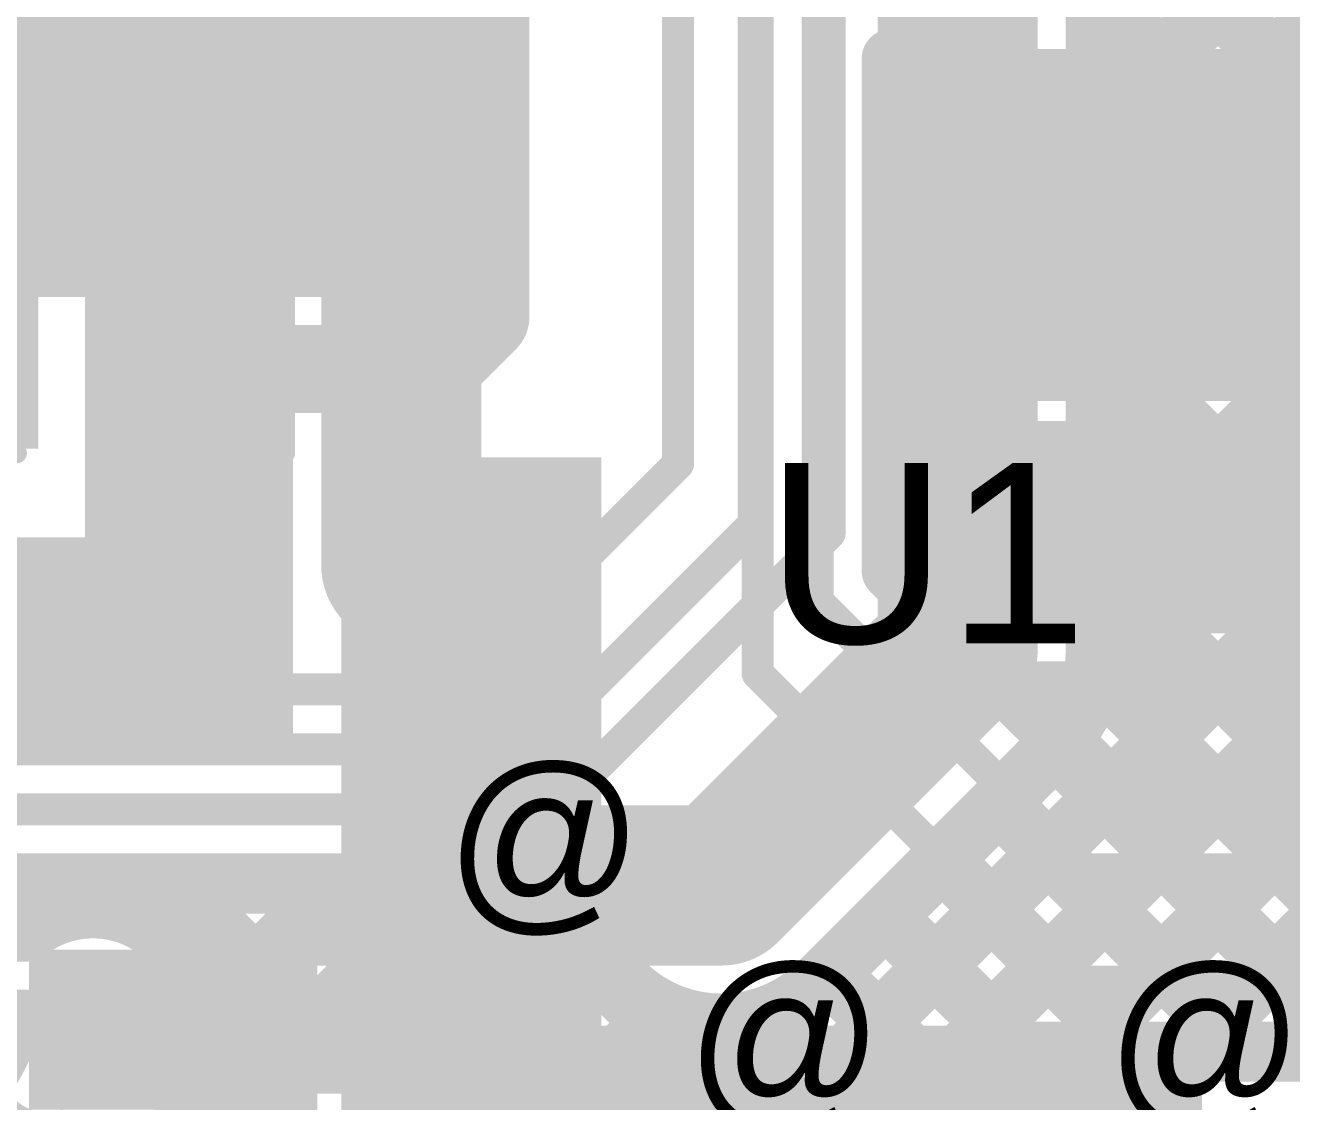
# Model space of a CAD drawing. Header units: millimetres. Extents: x -0.27 to 3.22, y -0.27 to 1.91.
# Drawn here: x 1.5541 to 1.8704, y 0.813 to 1.0819 of the extents above; entities that cross this region are included whole.
import ezdxf

# ---------------------------------------------------------------- set-up
doc = ezdxf.new("R2010")
doc.units = ezdxf.units.MM
doc.header["$MEASUREMENT"] = 0
for name, color, linetype in [('BottomLayer', 5, 'Continuous'), ('BottomOverlay', 54, 'Continuous'), ('BottomPaste', 16, 'Continuous'), ('BottomSolder', 6, 'Continuous'), ('TopLayer', 1, 'Continuous'), ('TopOverlay', 2, 'Continuous'), ('TopPaste', 8, 'Continuous'), ('TopSolder', 216, 'Continuous'), ('ViaHoleLayer', 16, 'Continuous')]:
    doc.layers.add(name, color=color, linetype=linetype)
doc.styles.add('Arial', font='', dxfattribs={"height": 0.2})
doc.styles.get('Arial').set_extended_font_data('Arial')

# ---------------------------------------------------------------- blocks, each defined once
blk = doc.blocks.new('C__0603_8')
at = {"layer": 'TopLayer'}
for points in [[(-0.015, 0.0175), (-0.015, -0.0175), (-0.045, -0.0175), (-0.045, 0.0175)], [(0.045, 0.0175), (0.045, -0.0175), (0.015, -0.0175), (0.015, 0.0175)]]:
    blk.add_hatch(color=1, dxfattribs=at).paths.add_polyline_path(points)
at = {"layer": 'TopPaste'}
for points in [[(-0.015, 0.0175), (-0.015, -0.0175), (-0.045, -0.0175), (-0.045, 0.0175)], [(0.045, 0.0175), (0.045, -0.0175), (0.015, -0.0175), (0.015, 0.0175)]]:
    blk.add_hatch(color=8, dxfattribs=at).paths.add_polyline_path(points)
at = {"layer": 'TopSolder'}
for points in [[(-0.01264, 0.01986), (-0.01264, -0.01986), (-0.04736, -0.01986), (-0.04736, 0.01986)], [(0.04736, 0.01986), (0.04736, -0.01986), (0.01264, -0.01986), (0.01264, 0.01986)]]:
    blk.add_hatch(color=216, dxfattribs=at).paths.add_polyline_path(points)
at = {"layer": 'TopOverlay', "const_width": 0.005}
for points in [[(-0.049, 0.021), (-0.018, 0.021)], [(-0.049, -0.021), (-0.049, 0.021)], [(0.018, 0.021), (0.049, 0.021)], [(0.049, -0.021), (0.049, 0.021)], [(-0.049, -0.021), (-0.018, -0.021)], [(0.018, -0.021), (0.049, -0.021)]]:
    blk.add_lwpolyline(points, dxfattribs=at)
at = {"layer": 'TopOverlay', "const_width": 0.0025}
for points in [[(-0.05025, 0.021, 1), (-0.04775, 0.021, 1)], [(-0.05025, 0.021, 1), (-0.04775, 0.021, 1)], [(-0.01925, 0.021, 1), (-0.01675, 0.021, 1)], [(0.01675, 0.021, 1), (0.01925, 0.021, 1)], [(0.04775, 0.021, 1), (0.05025, 0.021, 1)], [(0.04775, 0.021, 1), (0.05025, 0.021, 1)], [(-0.05025, -0.021, 1), (-0.04775, -0.021, 1)], [(-0.05025, -0.021, 1), (-0.04775, -0.021, 1)], [(-0.01925, -0.021, 1), (-0.01675, -0.021, 1)], [(0.01675, -0.021, 1), (0.01925, -0.021, 1)], [(0.04775, -0.021, 1), (0.05025, -0.021, 1)], [(0.04775, -0.021, 1), (0.05025, -0.021, 1)]]:
    blk.add_lwpolyline(points, format="xyb", close=True, dxfattribs=at)
blk = doc.blocks.new('LQFP_100_18')
at = {"layer": 'TopLayer'}
blk.add_hatch(color=1, dxfattribs=at).paths.add_polyline_path([(0.24213, -0.2815), (0.24213, -0.32874), (0.23031, -0.32874), (0.23031, -0.2815)])
at = {"layer": 'TopPaste'}
blk.add_hatch(color=8, dxfattribs=at).paths.add_polyline_path([(0.24213, -0.2815), (0.24213, -0.32874), (0.23031, -0.32874), (0.23031, -0.2815)])
at = {"layer": 'TopSolder'}
blk.add_hatch(color=216, dxfattribs=at).paths.add_polyline_path([(0.24613, -0.2775), (0.24613, -0.33274), (0.22631, -0.33274), (0.22631, -0.2775)])
blk = doc.blocks.new('HSOP_6_19')
at = {"layer": 'TopLayer'}
for points in [[(-0.12894, 0.09016), (-0.07894, 0.09016), (-0.07894, 0.06024), (-0.12894, 0.06024)], [(0.07894, 0.09016), (0.12894, 0.09016), (0.12894, 0.06024), (0.07894, 0.06024)], [(-0.12894, 0.03996), (-0.07894, 0.03996), (-0.07894, -0.03996), (-0.12894, -0.03996)], [(0.07894, 0.03996), (0.12894, 0.03996), (0.12894, -0.03996), (0.07894, -0.03996)], [(-0.12894, -0.06024), (-0.07894, -0.06024), (-0.07894, -0.09016), (-0.12894, -0.09016)], [(0.07894, -0.06024), (0.12894, -0.06024), (0.12894, -0.09016), (0.07894, -0.09016)]]:
    blk.add_hatch(color=1, dxfattribs=at).paths.add_polyline_path(points)
at = {"layer": 'TopPaste'}
for points in [[(-0.12894, 0.09016), (-0.07894, 0.09016), (-0.07894, 0.06024), (-0.12894, 0.06024)], [(0.07894, 0.09016), (0.12894, 0.09016), (0.12894, 0.06024), (0.07894, 0.06024)], [(-0.12894, 0.03996), (-0.07894, 0.03996), (-0.07894, -0.03996), (-0.12894, -0.03996)], [(0.07894, 0.03996), (0.12894, 0.03996), (0.12894, -0.03996), (0.07894, -0.03996)], [(-0.12894, -0.06024), (-0.07894, -0.06024), (-0.07894, -0.09016), (-0.12894, -0.09016)], [(0.07894, -0.06024), (0.12894, -0.06024), (0.12894, -0.09016), (0.07894, -0.09016)]]:
    blk.add_hatch(color=8, dxfattribs=at).paths.add_polyline_path(points)
at = {"layer": 'TopSolder'}
for points in [[(-0.13294, 0.09416), (-0.07494, 0.09416), (-0.07494, 0.05624), (-0.13294, 0.05624)], [(0.07494, 0.09416), (0.13294, 0.09416), (0.13294, 0.05624), (0.07494, 0.05624)], [(-0.13294, 0.04396), (-0.07494, 0.04396), (-0.07494, -0.04396), (-0.13294, -0.04396)], [(0.07494, 0.04396), (0.13294, 0.04396), (0.13294, -0.04396), (0.07494, -0.04396)], [(-0.13294, -0.05624), (-0.07494, -0.05624), (-0.07494, -0.09416), (-0.13294, -0.09416)], [(0.07494, -0.05624), (0.13294, -0.05624), (0.13294, -0.09416), (0.07494, -0.09416)]]:
    blk.add_hatch(color=216, dxfattribs=at).paths.add_polyline_path(points)
at = {"layer": 'TopOverlay'}
for points, const_width in [([(-0.11408, 0.102, 1), (-0.12392, 0.102, 1)], 0.01181), ([(-0.12687, 0.102, 1), (-0.12097, 0.102, 1)], 0.00591), ([(-0.11703, 0.102, 1), (-0.11113, 0.102, 1)], 0.00591), ([(-0.07625, 0.105, 1), (-0.07375, 0.105, 1)], 0.0025), ([(0.07375, 0.105, 1), (0.07625, 0.105, 1)], 0.0025), ([(-0.07625, -0.105, 1), (-0.07375, -0.105, 1)], 0.0025), ([(0.07375, -0.105, 1), (0.07625, -0.105, 1)], 0.0025)]:
    blk.add_lwpolyline(points, format="xyb", close=True, dxfattribs=dict(at, const_width=const_width))
at = {"layer": 'TopOverlay', "const_width": 0.005}
for points in [[(-0.075, 0.105), (0.075, 0.105)], [(-0.075, -0.105), (0.075, -0.105)]]:
    blk.add_lwpolyline(points, dxfattribs=at)
blk = doc.blocks.new('R__0603_133')
at = {"layer": 'TopLayer'}
for points in [[(-0.015, 0.0175), (-0.015, -0.0175), (-0.045, -0.0175), (-0.045, 0.0175)], [(0.045, 0.0175), (0.045, -0.0175), (0.015, -0.0175), (0.015, 0.0175)]]:
    blk.add_hatch(color=1, dxfattribs=at).paths.add_polyline_path(points)
at = {"layer": 'TopPaste'}
for points in [[(-0.015, 0.0175), (-0.015, -0.0175), (-0.045, -0.0175), (-0.045, 0.0175)], [(0.045, 0.0175), (0.045, -0.0175), (0.015, -0.0175), (0.015, 0.0175)]]:
    blk.add_hatch(color=8, dxfattribs=at).paths.add_polyline_path(points)
at = {"layer": 'TopSolder'}
for points in [[(-0.011, 0.0215), (-0.011, -0.0215), (-0.049, -0.0215), (-0.049, 0.0215)], [(0.049, 0.0215), (0.049, -0.0215), (0.011, -0.0215), (0.011, 0.0215)]]:
    blk.add_hatch(color=216, dxfattribs=at).paths.add_polyline_path(points)
at = {"layer": 'TopOverlay', "const_width": 0.005}
for points in [[(-0.049, 0.021), (-0.049, -0.021)], [(0.049, 0.021), (-0.049, 0.021)], [(0.049, 0.021), (0.049, -0.021)], [(0.049, -0.021), (-0.049, -0.021)]]:
    blk.add_lwpolyline(points, dxfattribs=at)
at = {"layer": 'TopOverlay', "const_width": 0.0025}
for points in [[(-0.05025, 0.021, 1), (-0.04775, 0.021, 1)], [(-0.05025, 0.021, 1), (-0.04775, 0.021, 1)], [(0.04775, 0.021, 1), (0.05025, 0.021, 1)], [(0.04775, 0.021, 1), (0.05025, 0.021, 1)], [(-0.05025, -0.021, 1), (-0.04775, -0.021, 1)], [(-0.05025, -0.021, 1), (-0.04775, -0.021, 1)], [(0.04775, -0.021, 1), (0.05025, -0.021, 1)], [(0.04775, -0.021, 1), (0.05025, -0.021, 1)]]:
    blk.add_lwpolyline(points, format="xyb", close=True, dxfattribs=at)
blk = doc.blocks.new('C__0603_B_180')
at = {"layer": 'BottomLayer'}
for points in [[(-0.045, -0.0175), (-0.045, 0.0175), (-0.015, 0.0175), (-0.015, -0.0175)], [(0.015, -0.0175), (0.015, 0.0175), (0.045, 0.0175), (0.045, -0.0175)]]:
    blk.add_hatch(color=5, dxfattribs=at).paths.add_polyline_path(points)
at = {"layer": 'BottomPaste'}
for points in [[(-0.045, -0.0175), (-0.045, 0.0175), (-0.015, 0.0175), (-0.015, -0.0175)], [(0.015, -0.0175), (0.015, 0.0175), (0.045, 0.0175), (0.045, -0.0175)]]:
    blk.add_hatch(color=16, dxfattribs=at).paths.add_polyline_path(points)
at = {"layer": 'BottomSolder'}
for points in [[(-0.04736, -0.01986), (-0.04736, 0.01986), (-0.01264, 0.01986), (-0.01264, -0.01986)], [(0.01264, -0.01986), (0.01264, 0.01986), (0.04736, 0.01986), (0.04736, -0.01986)]]:
    blk.add_hatch(color=6, dxfattribs=at).paths.add_polyline_path(points)
at = {"layer": 'BottomOverlay', "const_width": 0.005}
for points in [[(-0.049, 0.021), (-0.018, 0.021)], [(-0.049, 0.021), (-0.049, -0.021)], [(0.018, 0.021), (0.049, 0.021)], [(0.049, 0.021), (0.049, -0.021)], [(-0.049, -0.021), (-0.018, -0.021)], [(0.018, -0.021), (0.049, -0.021)]]:
    blk.add_lwpolyline(points, dxfattribs=at)
at = {"layer": 'BottomOverlay', "const_width": 0.0025}
for points in [[(-0.05025, 0.021, 1), (-0.04775, 0.021, 1)], [(-0.05025, 0.021, 1), (-0.04775, 0.021, 1)], [(-0.01925, 0.021, 1), (-0.01675, 0.021, 1)], [(0.01675, 0.021, 1), (0.01925, 0.021, 1)], [(0.04775, 0.021, 1), (0.05025, 0.021, 1)], [(0.04775, 0.021, 1), (0.05025, 0.021, 1)], [(-0.05025, -0.021, 1), (-0.04775, -0.021, 1)], [(-0.05025, -0.021, 1), (-0.04775, -0.021, 1)], [(-0.01925, -0.021, 1), (-0.01675, -0.021, 1)], [(0.01675, -0.021, 1), (0.01925, -0.021, 1)], [(0.04775, -0.021, 1), (0.05025, -0.021, 1)], [(0.04775, -0.021, 1), (0.05025, -0.021, 1)]]:
    blk.add_lwpolyline(points, format="xyb", close=True, dxfattribs=at)

msp = doc.modelspace()

# ---------------------------------------------------------------- hatches: boundary and pattern name
at = {"layer": 'BottomLayer'}
for points in [[(1.608, 1.06), (1.668, 1.06), (1.668, 1.7), (1.608, 1.7)], [(1.053, 1.014), (1.668, 1.014), (1.668, 1.106), (1.053, 1.106)]]:
    msp.add_hatch(color=5, dxfattribs=at).paths.add_polyline_path(points)
h = msp.add_hatch(color=5, dxfattribs=at)
edge = h.paths.add_edge_path()
edge.add_arc((1.639, 1.036), 0.01181, 0, 360)
h = msp.add_hatch(color=5, dxfattribs=at)
edge = h.paths.add_edge_path()
edge.add_arc((1.648, 0.947), 0.01181, 0, 360)
h = msp.add_hatch(color=5, dxfattribs=at)
edge = h.paths.add_edge_path()
edge.add_arc((1.728, 0.867), 0.01181, 0, 360)
h = msp.add_hatch(color=5, dxfattribs=at)
edge = h.paths.add_edge_path()
edge.add_arc((1.571, 0.835), 0.01181, 0, 360)
at = {"layer": 'TopLayer'}
for points in [[(1.803, 0.992), (2.196, 0.992), (2.196, 1.074), (1.803, 1.074)], [(1.569, 0.948), (1.621, 0.948), (1.621, 1.016), (1.569, 1.016)], [(1.804, 0.93), (2.478, 0.93), (2.478, 0.983), (1.804, 0.983)], [(1.633, 0.724), (1.698, 0.724), (1.698, 0.974), (1.633, 0.974)], [(1.516, 0.899), (1.621, 0.899), (1.621, 0.954), (1.516, 0.954)], [(1.555, 0.811), (1.623, 0.811), (1.623, 0.851), (1.555, 0.851)], [(1.668, 0.806), (1.848, 0.806), (1.848, 0.832), (1.668, 0.832)], [(1.817, 0.6875), (1.848, 0.6875), (1.848, 0.832), (1.817, 0.832)]]:
    msp.add_hatch(color=1, dxfattribs=at).paths.add_polyline_path(points)
h = msp.add_hatch(color=1, dxfattribs=at)
edge = h.paths.add_edge_path()
edge.add_arc((1.639, 1.036), 0.01181, 0, 360)
h = msp.add_hatch(color=1, dxfattribs=at)
edge = h.paths.add_edge_path()
edge.add_arc((1.648, 0.947), 0.01181, 0, 360)
h = msp.add_hatch(color=1, dxfattribs=at)
edge = h.paths.add_edge_path()
edge.add_arc((1.728, 0.867), 0.01181, 0, 360)
h = msp.add_hatch(color=1, dxfattribs=at)
edge = h.paths.add_edge_path()
edge.add_arc((1.571, 0.835), 0.01181, 0, 360)
at = {"layer": 'ViaHoleLayer'}
h = msp.add_hatch(color=16, dxfattribs=at)
edge = h.paths.add_edge_path()
edge.add_arc((1.639, 1.036), 0.00591, 0, 360)
h = msp.add_hatch(color=16, dxfattribs=at)
edge = h.paths.add_edge_path()
edge.add_arc((1.648, 0.947), 0.00591, 0, 360)
h = msp.add_hatch(color=16, dxfattribs=at)
edge = h.paths.add_edge_path()
edge.add_arc((1.728, 0.867), 0.00591, 0, 360)
h = msp.add_hatch(color=16, dxfattribs=at)
edge = h.paths.add_edge_path()
edge.add_arc((1.571, 0.835), 0.00591, 0, 360)

# ---------------------------------------------------------------- linework, layer by layer
at = {"layer": 'BottomLayer'}
for points, const_width in [([(1.755, 0.955), (1.755, 1.41531)], 0.008), ([(1.736, 0.95721), (1.736, 1.36931)], 0.008), ([(1.71713, 0.97229), (1.71713, 1.319)], 0.008), ([(1.8215, 1.08502), (1.95315, 1.21667)], 0.015), ([(1.8215, 1.05674), (1.95315, 1.18838)], 0.015), ([(1.8215, 1.02845), (1.95315, 1.1601)], 0.015), ([(1.8215, 1.00017), (1.95315, 1.13181)], 0.015), ([(1.81667, 1.1226), (1.89347, 1.0458)], 0.015), ([(1.787, 0.926), (1.787, 1.105)], 0.04), ([(1.8215, 0.926), (1.8215, 1.105)], 0.015), ([(1.8215, 1.08949), (1.8865, 1.02449)], 0.015), ([(1.8215, 1.06121), (1.8865, 0.99621)], 0.015), ([(1.639, 1.036), (1.648, 1.027)], 0.04), ([(1.8215, 0.97188), (1.89024, 1.04063)], 0.015), ([(1.648, 0.947), (1.648, 1.027)], 0.04), ([(1.8215, 1.03292), (1.8865, 0.96792)], 0.015), ([(1.8215, 0.9436), (1.8865, 1.0086)], 0.015), ([(1.8215, 1.00464), (1.8865, 0.93964)], 0.015), ([(1.8188, 0.91261), (1.8865, 0.98032)], 0.015), ([(1.8215, 0.97635), (1.8865, 0.91135)], 0.015), ([(1.66084, 0.916), (1.71713, 0.97229)], 0.008), ([(1.67979, 0.901), (1.736, 0.95721)], 0.008), ([(1.686, 0.886), (1.755, 0.955)], 0.008), ([(1.7035, 0.76903), (1.8865, 0.95203)], 0.015), ([(1.8215, 0.94807), (1.94407, 0.8255)], 0.015), ([(1.728, 0.867), (1.787, 0.926)], 0.04), ([(1.706, 0.74325), (1.8865, 0.92375)], 0.015), ([(1.82102, 0.92026), (1.91578, 0.8255)], 0.015), ([(0.77415, 0.916), (1.66084, 0.916)], 0.008), ([(1.7524, 0.8426), (1.8114, 0.9016)], 0.015), ([(1.8114, 0.9016), (1.8875, 0.8255)], 0.015), ([(0.78036, 0.901), (1.67979, 0.901)], 0.008), ([(1.81654, 0.8255), (1.88689, 0.89585)], 0.015), ([(1.79725, 0.88746), (1.85922, 0.8255)], 0.015), ([(0.78657, 0.886), (1.686, 0.886)], 0.008), ([(1.84482, 0.8255), (1.89627, 0.87695)], 0.015), ([(1.78311, 0.87332), (1.83093, 0.8255)], 0.015), ([(1.52331, 0.8675), (1.686, 0.8675)], 0.015), ([(1.52354, 0.84363), (1.54741, 0.8675)], 0.015), ([(1.56266, 0.8675), (1.56893, 0.86123)], 0.015), ([(1.56946, 0.86127), (1.57569, 0.8675)], 0.015), ([(1.58984, 0.85336), (1.60398, 0.8675)], 0.015), ([(1.59094, 0.8675), (1.63594, 0.8225)], 0.015), ([(1.59718, 0.83242), (1.63226, 0.8675)], 0.015), ([(1.61555, 0.8225), (1.66055, 0.8675)], 0.015), ([(1.61923, 0.8675), (1.66423, 0.8225)], 0.015), ([(1.64383, 0.8225), (1.68909, 0.86776)], 0.015), ([(1.64751, 0.8675), (1.69251, 0.8225)], 0.015), ([(1.67579, 0.8675), (1.8015, 0.74179)], 0.015), ([(1.87311, 0.8255), (1.91469, 0.86708)], 0.015), ([(1.76897, 0.85918), (1.80265, 0.8255)], 0.015), ([(1.544, 0.8555), (1.55451, 0.8555)], 0.015), ([(1.67212, 0.8225), (1.69859, 0.84897)], 0.015), ([(1.75483, 0.84504), (1.8015, 0.79836)], 0.015), ([(1.7004, 0.8225), (1.71356, 0.83566)], 0.015), ([(1.7035, 0.79732), (1.74139, 0.8352)], 0.015), ([(1.544, 0.836), (1.57, 0.836)], 0.01), ([(1.57, 0.836), (1.571, 0.835)], 0.01), ([(1.59723, 0.83293), (1.60766, 0.8225)], 0.015), ([(1.73769, 0.83389), (1.8015, 0.77008)], 0.015), ([(1.8015, 0.455), (1.8015, 0.8255)], 0.015), ([(1.8035, 0.8255), (1.9635, 0.8255)], 0.015), ([(1.8035, 0.8255), (1.9635, 0.8255)], 0.015), ([(1.59415, 0.8225), (1.6365, 0.8225)], 0.015), ([(1.6365, 0.8225), (1.7035, 0.8225)], 0.015), ([(1.6365, 0.8225), (1.7035, 0.8225)], 0.015), ([(1.7035, 0.748), (1.7035, 0.8225)], 0.015), ([(1.7035, 0.748), (1.7035, 0.8225)], 0.015), ([(1.7035, 0.81151), (1.8015, 0.71351)], 0.015), ([(1.706, 0.71496), (1.8015, 0.81046)], 0.015)]:
    msp.add_lwpolyline(points, dxfattribs=dict(at, const_width=const_width))
for points, const_width in [([(1.81775, 1.08502, 1), (1.82525, 1.08502, 1)], 0.0075), ([(1.81775, 1.06121, 1), (1.82525, 1.06121, 1)], 0.0075), ([(1.81775, 1.05674, 1), (1.82525, 1.05674, 1)], 0.0075), ([(1.629, 1.036, 1), (1.649, 1.036, 1)], 0.02), ([(1.638, 1.027, 1), (1.658, 1.027, 1)], 0.02), ([(1.638, 1.027, 1), (1.658, 1.027, 1)], 0.02), ([(1.81775, 1.03292, 1), (1.82525, 1.03292, 1)], 0.0075), ([(1.81775, 1.02845, 1), (1.82525, 1.02845, 1)], 0.0075), ([(1.81775, 1.00464, 1), (1.82525, 1.00464, 1)], 0.0075), ([(1.81775, 1.00017, 1), (1.82525, 1.00017, 1)], 0.0075), ([(1.81775, 0.97635, 1), (1.82525, 0.97635, 1)], 0.0075), ([(1.81775, 0.97188, 1), (1.82525, 0.97188, 1)], 0.0075), ([(1.71513, 0.97229, 1), (1.71913, 0.97229, 1)], 0.004), ([(1.71513, 0.97229, 1), (1.71913, 0.97229, 1)], 0.004), ([(1.638, 0.947, 1), (1.658, 0.947, 1)], 0.02), ([(1.734, 0.95721, 1), (1.738, 0.95721, 1)], 0.004), ([(1.734, 0.95721, 1), (1.738, 0.95721, 1)], 0.004), ([(1.753, 0.955, 1), (1.757, 0.955, 1)], 0.004), ([(1.753, 0.955, 1), (1.757, 0.955, 1)], 0.004), ([(1.81775, 0.94807, 1), (1.82525, 0.94807, 1)], 0.0075), ([(1.81775, 0.9436, 1), (1.82525, 0.9436, 1)], 0.0075), ([(1.777, 0.926, 1), (1.797, 0.926, 1)], 0.02), ([(1.777, 0.926, 1), (1.797, 0.926, 1)], 0.02), ([(1.81775, 0.926, 1), (1.82525, 0.926, 1)], 0.0075), ([(1.81775, 0.926, 1), (1.82525, 0.926, 1)], 0.0075), ([(1.81775, 0.926, 1), (1.82525, 0.926, 1)], 0.0075), ([(1.81727, 0.92026, 1), (1.82477, 0.92026, 1)], 0.0075), ([(1.65884, 0.916, 1), (1.66284, 0.916, 1)], 0.004), ([(1.65884, 0.916, 1), (1.66284, 0.916, 1)], 0.004), ([(1.81505, 0.91261, 1), (1.82255, 0.91261, 1)], 0.0075), ([(1.80765, 0.9016, 1), (1.81515, 0.9016, 1)], 0.0075), ([(1.80765, 0.9016, 1), (1.81515, 0.9016, 1)], 0.0075), ([(1.80765, 0.9016, 1), (1.81515, 0.9016, 1)], 0.0075), ([(1.80765, 0.9016, 1), (1.81515, 0.9016, 1)], 0.0075), ([(1.67779, 0.901, 1), (1.68179, 0.901, 1)], 0.004), ([(1.67779, 0.901, 1), (1.68179, 0.901, 1)], 0.004), ([(1.7935, 0.88746, 1), (1.801, 0.88746, 1)], 0.0075), ([(1.684, 0.886, 1), (1.688, 0.886, 1)], 0.004), ([(1.684, 0.886, 1), (1.688, 0.886, 1)], 0.004), ([(1.718, 0.867, 1), (1.738, 0.867, 1)], 0.02), ([(1.77936, 0.87332, 1), (1.78686, 0.87332, 1)], 0.0075), ([(1.68982, 0.86912, 1), (1.69731, 0.86912, 1)], 0.0075), ([(1.68982, 0.86912, 1), (1.69731, 0.86912, 1)], 0.0075), ([(1.68982, 0.86912, 1), (1.69731, 0.86912, 1)], 0.0075), ([(1.54366, 0.8675, 1), (1.55116, 0.8675, 1)], 0.0075), ([(1.55891, 0.8675, 1), (1.56641, 0.8675, 1)], 0.0075), ([(1.57194, 0.8675, 1), (1.57944, 0.8675, 1)], 0.0075), ([(1.58719, 0.8675, 1), (1.59469, 0.8675, 1)], 0.0075), ([(1.60023, 0.8675, 1), (1.60773, 0.8675, 1)], 0.0075), ([(1.61548, 0.8675, 1), (1.62298, 0.8675, 1)], 0.0075), ([(1.62851, 0.8675, 1), (1.63601, 0.8675, 1)], 0.0075), ([(1.64376, 0.8675, 1), (1.65126, 0.8675, 1)], 0.0075), ([(1.6568, 0.8675, 1), (1.6643, 0.8675, 1)], 0.0075), ([(1.67204, 0.8675, 1), (1.67954, 0.8675, 1)], 0.0075), ([(1.68225, 0.8675, 1), (1.68975, 0.8675, 1)], 0.0075), ([(1.68225, 0.8675, 1), (1.68975, 0.8675, 1)], 0.0075), ([(1.68225, 0.8675, 1), (1.68975, 0.8675, 1)], 0.0075), ([(1.68534, 0.86776, 1), (1.69284, 0.86776, 1)], 0.0075), ([(1.56518, 0.86123, 1), (1.57268, 0.86123, 1)], 0.0075), ([(1.56571, 0.86127, 1), (1.57321, 0.86127, 1)], 0.0075), ([(1.76522, 0.85918, 1), (1.77272, 0.85918, 1)], 0.0075), ([(1.55076, 0.8555, 1), (1.55826, 0.8555, 1)], 0.0075), ([(1.55076, 0.8555, 1), (1.55826, 0.8555, 1)], 0.0075), ([(1.58609, 0.85336, 1), (1.59359, 0.85336, 1)], 0.0075), ([(1.69484, 0.84897, 1), (1.70234, 0.84897, 1)], 0.0075), ([(1.75108, 0.84504, 1), (1.75858, 0.84504, 1)], 0.0075), ([(1.74865, 0.8426, 1), (1.75615, 0.8426, 1)], 0.0075), ([(1.74865, 0.8426, 1), (1.75615, 0.8426, 1)], 0.0075), ([(1.59356, 0.835, 1), (1.60106, 0.835, 1)], 0.0075), ([(1.59356, 0.835, 1), (1.60106, 0.835, 1)], 0.0075), ([(1.70981, 0.83566, 1), (1.71731, 0.83566, 1)], 0.0075), ([(1.73764, 0.8352, 1), (1.74514, 0.8352, 1)], 0.0075), ([(1.5675, 0.836, 1), (1.5725, 0.836, 1)], 0.005), ([(1.5675, 0.836, 1), (1.5725, 0.836, 1)], 0.005), ([(1.5685, 0.835, 1), (1.5735, 0.835, 1)], 0.005), ([(1.59343, 0.83242, 1), (1.60093, 0.83242, 1)], 0.0075), ([(1.59348, 0.83293, 1), (1.60098, 0.83293, 1)], 0.0075), ([(1.73394, 0.83389, 1), (1.74144, 0.83389, 1)], 0.0075), ([(1.79775, 0.8255, 1), (1.80525, 0.8255, 1)], 0.0075), ([(1.7989, 0.8255, 1), (1.8064, 0.8255, 1)], 0.0075), ([(1.79975, 0.8255, 1), (1.80725, 0.8255, 1)], 0.0075), ([(1.79975, 0.8255, 1), (1.80725, 0.8255, 1)], 0.0075), ([(1.81279, 0.8255, 1), (1.82029, 0.8255, 1)], 0.0075), ([(1.82718, 0.8255, 1), (1.83468, 0.8255, 1)], 0.0075), ([(1.84107, 0.8255, 1), (1.84857, 0.8255, 1)], 0.0075), ([(1.85547, 0.8255, 1), (1.86297, 0.8255, 1)], 0.0075), ([(1.86936, 0.8255, 1), (1.87686, 0.8255, 1)], 0.0075), ([(1.5904, 0.8225, 1), (1.5979, 0.8225, 1)], 0.0075), ([(1.5904, 0.8225, 1), (1.5979, 0.8225, 1)], 0.0075), ([(1.60391, 0.8225, 1), (1.61141, 0.8225, 1)], 0.0075), ([(1.6118, 0.8225, 1), (1.6193, 0.8225, 1)], 0.0075), ([(1.63219, 0.8225, 1), (1.63969, 0.8225, 1)], 0.0075), ([(1.63275, 0.8225, 1), (1.64025, 0.8225, 1)], 0.0075), ([(1.63275, 0.8225, 1), (1.64025, 0.8225, 1)], 0.0075), ([(1.63275, 0.8225, 1), (1.64025, 0.8225, 1)], 0.0075), ([(1.64008, 0.8225, 1), (1.64758, 0.8225, 1)], 0.0075), ([(1.66048, 0.8225, 1), (1.66798, 0.8225, 1)], 0.0075), ([(1.66837, 0.8225, 1), (1.67587, 0.8225, 1)], 0.0075), ([(1.68876, 0.8225, 1), (1.69626, 0.8225, 1)], 0.0075), ([(1.69665, 0.8225, 1), (1.70415, 0.8225, 1)], 0.0075), ([(1.69975, 0.8225, 1), (1.70725, 0.8225, 1)], 0.0075), ([(1.69975, 0.8225, 1), (1.70725, 0.8225, 1)], 0.0075), ([(1.69975, 0.8225, 1), (1.70725, 0.8225, 1)], 0.0075), ([(1.69975, 0.8225, 1), (1.70725, 0.8225, 1)], 0.0075), ([(1.69975, 0.81151, 1), (1.70725, 0.81151, 1)], 0.0075), ([(1.79775, 0.81046, 1), (1.80525, 0.81046, 1)], 0.0075)]:
    msp.add_lwpolyline(points, format="xyb", close=True, dxfattribs=dict(at, const_width=const_width))
at = {"layer": 'BottomLayer', "const_width": 0.015}
for points in [[(1.8215, 0.926, -0.198912), (1.8114, 0.9016)], [(1.8215, 0.926, -0.198912), (1.8114, 0.9016)], [(1.69356, 0.86912, -0.105709), (1.686, 0.8675)], [(1.69356, 0.86912, -0.105709), (1.686, 0.8675)], [(1.7524, 0.8426, -0.690619), (1.69356, 0.86912)], [(1.55451, 0.8555, -0.629843), (1.59731, 0.835)], [(1.59731, 0.835, -0.124401), (1.59415, 0.8225)]]:
    msp.add_lwpolyline(points, format="xyb", dxfattribs=at)
at = {"layer": 'TopLayer'}
for points, const_width in [([(1.752, 0.938), (1.752, 1.43721)], 0.008), ([(1.737, 0.92), (1.737, 1.431)], 0.008), ([(1.669, 1.00889), (1.669, 1.10611)], 0.022), ([(1.55833, 1.04069), (1.55833, 1.07676)], 0.008), ([(1.7705, 1.0735), (1.7885, 1.0735)], 0.015), ([(1.7705, 1.06231), (1.78169, 1.0735)], 0.015), ([(1.7705, 0.94566), (1.7705, 1.0735)], 0.015), ([(1.78092, 1.0735), (1.7885, 1.06592)], 0.015), ([(1.7885, 0.9775), (1.7885, 1.0735)], 0.015), ([(1.7705, 1.05564), (1.7885, 1.03764)], 0.015), ([(1.7705, 1.03402), (1.7885, 1.05202)], 0.015), ([(1.55833, 1.04069), (1.56302, 1.036)], 0.008), ([(1.56302, 1.036), (1.639, 1.036)], 0.008), ([(1.7705, 1.02735), (1.7885, 1.00935)], 0.015), ([(1.79906, 1.032), (1.83406, 1.032)], 0.01), ([(1.7705, 1.00574), (1.7885, 1.02374)], 0.015), ([(1.65611, 0.996), (1.669, 1.00889)], 0.022), ([(1.6, 0.996), (1.65611, 0.996)], 0.022), ([(1.7705, 0.99907), (1.7885, 0.98107)], 0.015), ([(1.7705, 0.97745), (1.7885, 0.99545)], 0.015), ([(1.7895, 0.92666), (1.7895, 0.9775)], 0.015), ([(1.7705, 0.97078), (1.7895, 0.95178)], 0.015), ([(1.7705, 0.94917), (1.7895, 0.96817)], 0.015), ([(1.7705, 0.94566), (1.7895, 0.92666)], 0.015), ([(1.78289, 0.93327), (1.7895, 0.93988)], 0.015), ([(1.752, 0.938), (1.819, 0.871)], 0.008), ([(1.737, 0.92), (1.814, 0.843)], 0.008), ([(1.80066, 0.9155), (1.89553, 0.9155)], 0.015), ([(1.80066, 0.9155), (1.82666, 0.8895)], 0.015), ([(1.81117, 0.90499), (1.82168, 0.9155)], 0.015), ([(1.82532, 0.89085), (1.84997, 0.9155)], 0.015), ([(1.82578, 0.9155), (1.85178, 0.8895)], 0.015), ([(1.85225, 0.8895), (1.87825, 0.9155)], 0.015), ([(1.85407, 0.9155), (1.88007, 0.8895)], 0.015), ([(1.82666, 0.8895), (1.89404, 0.8895)], 0.015), ([(1.674, 0.866), (1.675, 0.867)], 0.04), ([(1.675, 0.867), (1.728, 0.867)], 0.04), ([(1.819, 0.871), (2.01, 0.871)], 0.008), ([(1.814, 0.843), (2.09619, 0.843)], 0.008)]:
    msp.add_lwpolyline(points, dxfattribs=dict(at, const_width=const_width))
for points, const_width in [([(1.55633, 1.07676, 1), (1.56033, 1.07676, 1)], 0.004), ([(1.76675, 1.0735, 1), (1.77425, 1.0735, 1)], 0.0075), ([(1.76675, 1.0735, 1), (1.77425, 1.0735, 1)], 0.0075), ([(1.77717, 1.0735, 1), (1.78467, 1.0735, 1)], 0.0075), ([(1.77794, 1.0735, 1), (1.78544, 1.0735, 1)], 0.0075), ([(1.78475, 1.0735, 1), (1.79225, 1.0735, 1)], 0.0075), ([(1.78475, 1.0735, 1), (1.79225, 1.0735, 1)], 0.0075), ([(1.78475, 1.06592, 1), (1.79225, 1.06592, 1)], 0.0075), ([(1.76675, 1.06231, 1), (1.77425, 1.06231, 1)], 0.0075), ([(1.76675, 1.05564, 1), (1.77425, 1.05564, 1)], 0.0075), ([(1.78475, 1.05202, 1), (1.79225, 1.05202, 1)], 0.0075), ([(1.55633, 1.04069, 1), (1.56033, 1.04069, 1)], 0.004), ([(1.55633, 1.04069, 1), (1.56033, 1.04069, 1)], 0.004), ([(1.78475, 1.03764, 1), (1.79225, 1.03764, 1)], 0.0075), ([(1.76675, 1.03402, 1), (1.77425, 1.03402, 1)], 0.0075), ([(1.56102, 1.036, 1), (1.56502, 1.036, 1)], 0.004), ([(1.56102, 1.036, 1), (1.56502, 1.036, 1)], 0.004), ([(1.637, 1.036, 1), (1.641, 1.036, 1)], 0.004), ([(1.76675, 1.02735, 1), (1.77425, 1.02735, 1)], 0.0075), ([(1.79656, 1.032, 1), (1.80156, 1.032, 1)], 0.005), ([(1.83156, 1.032, 1), (1.83656, 1.032, 1)], 0.005), ([(1.78475, 1.02374, 1), (1.79225, 1.02374, 1)], 0.0075), ([(1.6635, 1.00889, 1), (1.6745, 1.00889, 1)], 0.011), ([(1.6635, 1.00889, 1), (1.6745, 1.00889, 1)], 0.011), ([(1.78475, 1.00935, 1), (1.79225, 1.00935, 1)], 0.0075), ([(1.76675, 1.00574, 1), (1.77425, 1.00574, 1)], 0.0075), ([(1.5945, 0.996, 1), (1.6055, 0.996, 1)], 0.011), ([(1.65061, 0.996, 1), (1.66161, 0.996, 1)], 0.011), ([(1.65061, 0.996, 1), (1.66161, 0.996, 1)], 0.011), ([(1.76675, 0.99907, 1), (1.77425, 0.99907, 1)], 0.0075), ([(1.78475, 0.99545, 1), (1.79225, 0.99545, 1)], 0.0075), ([(1.78475, 0.98107, 1), (1.79225, 0.98107, 1)], 0.0075), ([(1.76675, 0.97745, 1), (1.77425, 0.97745, 1)], 0.0075), ([(1.78475, 0.9775, 1), (1.79225, 0.9775, 1)], 0.0075), ([(1.78575, 0.9775, 1), (1.79325, 0.9775, 1)], 0.0075), ([(1.76675, 0.97078, 1), (1.77425, 0.97078, 1)], 0.0075), ([(1.78575, 0.96817, 1), (1.79325, 0.96817, 1)], 0.0075), ([(1.78575, 0.95178, 1), (1.79325, 0.95178, 1)], 0.0075), ([(1.76675, 0.94917, 1), (1.77425, 0.94917, 1)], 0.0075), ([(1.76675, 0.94566, 1), (1.77425, 0.94566, 1)], 0.0075), ([(1.76675, 0.94566, 1), (1.77425, 0.94566, 1)], 0.0075), ([(1.78575, 0.93988, 1), (1.79325, 0.93988, 1)], 0.0075), ([(1.75, 0.938, 1), (1.754, 0.938, 1)], 0.004), ([(1.75, 0.938, 1), (1.754, 0.938, 1)], 0.004), ([(1.77914, 0.93327, 1), (1.78664, 0.93327, 1)], 0.0075), ([(1.78575, 0.92666, 1), (1.79325, 0.92666, 1)], 0.0075), ([(1.78575, 0.92666, 1), (1.79325, 0.92666, 1)], 0.0075), ([(1.735, 0.92, 1), (1.739, 0.92, 1)], 0.004), ([(1.735, 0.92, 1), (1.739, 0.92, 1)], 0.004), ([(1.79691, 0.9155, 1), (1.80441, 0.9155, 1)], 0.0075), ([(1.79691, 0.9155, 1), (1.80441, 0.9155, 1)], 0.0075), ([(1.81793, 0.9155, 1), (1.82543, 0.9155, 1)], 0.0075), ([(1.82203, 0.9155, 1), (1.82953, 0.9155, 1)], 0.0075), ([(1.84622, 0.9155, 1), (1.85372, 0.9155, 1)], 0.0075), ([(1.85032, 0.9155, 1), (1.85782, 0.9155, 1)], 0.0075), ([(1.80742, 0.90499, 1), (1.81492, 0.90499, 1)], 0.0075), ([(1.82157, 0.89085, 1), (1.82907, 0.89085, 1)], 0.0075), ([(1.82291, 0.8895, 1), (1.83041, 0.8895, 1)], 0.0075), ([(1.82291, 0.8895, 1), (1.83041, 0.8895, 1)], 0.0075), ([(1.84803, 0.8895, 1), (1.85553, 0.8895, 1)], 0.0075), ([(1.8485, 0.8895, 1), (1.856, 0.8895, 1)], 0.0075), ([(1.664, 0.866, 1), (1.684, 0.866, 1)], 0.02), ([(1.665, 0.867, 1), (1.685, 0.867, 1)], 0.02), ([(1.665, 0.867, 1), (1.685, 0.867, 1)], 0.02), ([(1.718, 0.867, 1), (1.738, 0.867, 1)], 0.02), ([(1.817, 0.871, 1), (1.821, 0.871, 1)], 0.004), ([(1.817, 0.871, 1), (1.821, 0.871, 1)], 0.004), ([(1.812, 0.843, 1), (1.816, 0.843, 1)], 0.004), ([(1.812, 0.843, 1), (1.816, 0.843, 1)], 0.004)]:
    msp.add_lwpolyline(points, format="xyb", close=True, dxfattribs=dict(at, const_width=const_width))

# ---------------------------------------------------------------- block references
for name, p in [('LQFP_100_18', (1.32211, 1.38188)), ('HSOP_6_19', (1.938, 1.032)), ('C__0603_8', (1.57, 0.996))]:
    msp.add_blockref(name, p)
for name, p, rotation in [('C__0603_B_180', (1.559, 1.107), 90), ('R__0603_133', (1.638, 0.8285), 180)]:
    msp.add_blockref(name, p, dxfattribs=dict(rotation=rotation))

# ---------------------------------------------------------------- texts
at = {"layer": 'BottomOverlay', "style": 'Arial', "text_generation_flag": 2}
msp.add_text('&', height=0.06, rotation=360, dxfattribs=at).set_placement((1.576, 1.015))
at = {"layer": 'TopOverlay', "style": 'Arial'}
msp.add_text('U1', height=0.045, dxfattribs=at).set_placement((1.73901, 0.92751))
for s, height, p in [('@', 0.035, (1.659, 0.8615)), ('&', 0.06, (1.509, 0.805)), ('@', 0.035, (1.719, 0.8115)), ('@', 0.035, (1.824, 0.8115))]:
    msp.add_text(s, height=height, rotation=360, dxfattribs=at).set_placement(p)

doc.saveas('drawing.dxf')
